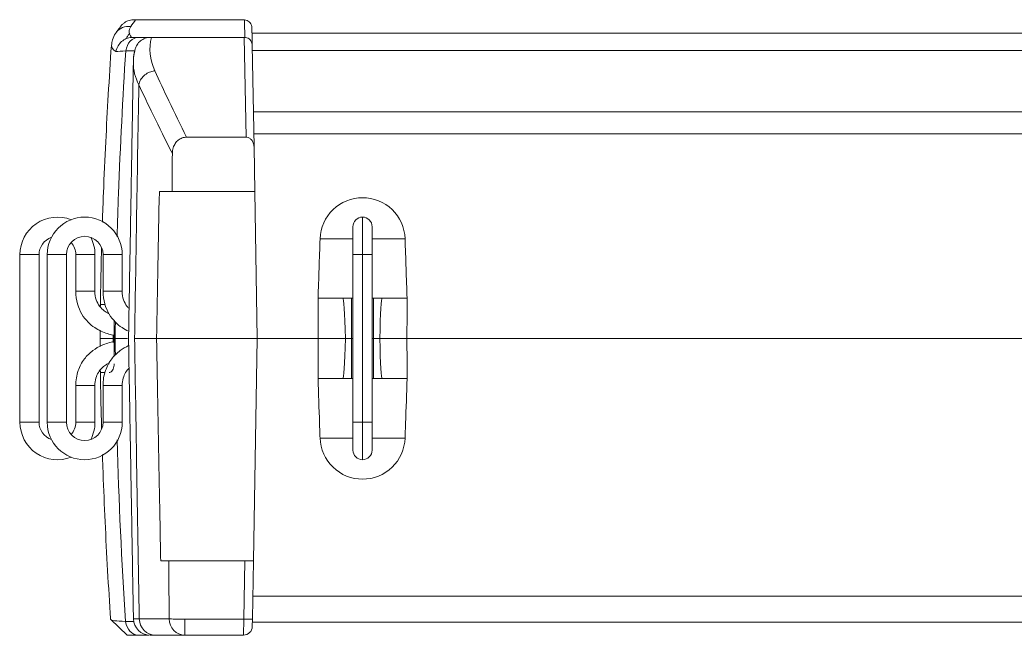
# Model space of a CAD drawing. Header units: millimetres. Extents: x -56 to 1013, y 0 to 900.
# Drawn here: x 360.8 to 474.8, y 655.4 to 725.9 of the extents above; entities that cross this region are included whole.
import ezdxf

# ---------------------------------------------------------------- set-up
doc = ezdxf.new("R2010")
doc.units = ezdxf.units.MM
doc.header["$MEASUREMENT"] = 0
doc.layers.add('1', color=7, linetype='CONTINUOUS')

msp = doc.modelspace()

# ---------------------------------------------------------------- linework, layer by layer
at = {"layer": '1', "color": 0, "linetype": 'Continuous', "lineweight": 18}
for p, q in [((386.47, 725.9), (374.04, 725.9)), ((610.8, 724.4), (387.38, 724.4)), ((375.87, 723.9), (386.5, 723.9)), ((387.4, 723.02), (387.61, 711.37)), ((387.42, 722.4), (610.76, 722.4)), ((379.88, 712.46), (386.7, 712.46)), ((387.7, 706.24), (387.61, 711.37)), ((376.76, 706.24), (378.23, 706.24)), ((378.23, 706.24), (387.7, 706.24)), ((387.99, 689.4), (387.7, 706.24)), ((398.95, 702.2), (398.95, 699)), ((401.15, 702.2), (401.15, 699)), ((360.78, 679.8), (360.78, 699)), ((362.98, 679.8), (362.98, 699)), ((363.91, 679.8), (363.91, 699)), ((366.11, 679.8), (366.11, 699)), ((367.18, 694.8), (367.18, 699)), ((369.38, 694.8), (369.38, 699)), ((370.31, 694.8), (370.31, 699)), ((372.51, 694.8), (372.51, 699)), ((398.95, 699), (398.95, 679.8)), ((401.15, 679.8), (401.15, 699)), ((369.38, 694.8), (367.18, 694.8)), ((372.51, 694.8), (370.31, 694.8)), ((398.95, 694), (394.95, 694)), ((398.8, 694), (398.8, 689.4)), ((405.15, 694), (401.15, 694)), ((401.3, 689.4), (401.3, 694)), ((370.01, 693.27), (370.53, 693.28)), ((371.46, 689.4), (369.96, 689.4)), ((371.46, 689.4), (369.96, 689.4)), ((371.46, 689.4), (371.46, 689.4)), ((371.46, 689.4), (371.46, 689.4)), ((373.92, 689.4), (376.45, 689.4)), ((373.92, 689.4), (376.45, 689.4)), ((387.99, 689.4), (376.45, 689.4)), ((387.99, 689.4), (376.45, 689.4)), ((387.99, 689.4), (387.54, 663.9)), ((394.96, 689.4), (387.99, 689.4)), ((387.99, 689.4), (394.96, 689.4)), ((394.96, 689.4), (398.08, 689.4)), ((394.96, 689.4), (398.08, 689.4)), ((398.8, 689.4), (398.08, 689.4)), ((398.08, 689.4), (398.8, 689.4)), ((398.95, 689.4), (398.8, 689.4)), ((398.8, 689.4), (398.8, 684.8)), ((398.95, 689.4), (398.8, 689.4)), ((401.3, 689.4), (401.15, 689.4)), ((401.3, 689.4), (401.15, 689.4)), ((402.02, 689.4), (401.3, 689.4)), ((401.3, 684.8), (401.3, 689.4)), ((401.3, 689.4), (402.02, 689.4)), ((402.02, 689.4), (405.14, 689.4)), ((402.02, 689.4), (405.14, 689.4)), ((593.04, 689.4), (405.14, 689.4)), ((405.14, 689.4), (593.04, 689.4)), ((394.95, 684.8), (398.95, 684.8)), ((401.15, 684.8), (405.15, 684.8)), ((369.38, 684), (367.18, 684)), ((367.18, 684), (367.18, 679.8)), ((369.38, 684), (369.38, 679.8)), ((370.31, 684), (370.31, 679.8)), ((372.51, 684), (370.31, 684)), ((372.51, 684), (372.51, 679.8)), ((398.95, 676.6), (398.95, 679.8)), ((401.15, 676.6), (401.15, 679.8)), ((376.92, 663.9), (377.84, 663.9)), ((379.64, 663.9), (386.54, 663.9)), ((387.54, 663.9), (386.54, 663.9)), ((387.43, 657.25), (387.54, 663.9)), ((373.08, 655.4), (371.19, 657.17)), ((387.41, 656.38), (387.43, 657.25)), ((610.76, 656.9), (387.42, 656.9)), ((373.08, 655.4), (374.34, 655.4)), ((375.69, 655.4), (376.29, 655.4)), ((376.29, 655.4), (379.68, 655.4)), ((379.68, 655.4), (386.41, 655.4))]:
    msp.add_line(p, q, dxfattribs=at)
at = {"layer": '1', "color": 0, "linetype": 'Continuous', "lineweight": 13}
for p, q in [((386.7, 712.46), (386.5, 723.9)), ((387.54, 715.36), (610.64, 715.36)), ((610.6, 712.84), (387.58, 712.84)), ((400.05, 699), (400.05, 703.3)), ((398.95, 700.83), (395.18, 700.83)), ((404.92, 700.83), (401.15, 700.83)), ((360.78, 699), (362.98, 699)), ((363.91, 699), (366.11, 699)), ((369.38, 699), (367.18, 699)), ((372.51, 699), (370.31, 699)), ((400.05, 699), (398.95, 699)), ((400.05, 699), (401.15, 699)), ((400.05, 699), (400.05, 679.8)), ((370.94, 686.5), (371.01, 686.5)), ((360.78, 679.8), (362.98, 679.8)), ((363.91, 679.8), (366.11, 679.8)), ((369.38, 679.8), (367.18, 679.8)), ((372.51, 679.8), (370.31, 679.8)), ((400.05, 679.8), (398.95, 679.8)), ((400.05, 679.8), (401.15, 679.8)), ((400.05, 679.8), (400.05, 675.5)), ((395.18, 677.97), (398.95, 677.97)), ((401.15, 677.97), (404.92, 677.97)), ((386.54, 663.9), (386.43, 657.24)), ((387.48, 659.88), (610.7, 659.88)), ((377.88, 657.27), (374.46, 657.27)), ((379.68, 655.4), (379.68, 657.24)), ((386.43, 657.24), (379.68, 657.24)), ((386.43, 657.24), (386.41, 655.4))]:
    msp.add_line(p, q, dxfattribs=at)
at = {"layer": '1', "color": 0, "linetype": 'Continuous', "lineweight": 18}
for centre, radius, start, end in [((365.08, 699), 4.3, 68.6559, 180), ((368.21, 699), 4.3, 0, 180), ((400.05, 702.2), 1.1, 90, 180), ((400.05, 702.2), 1.1, 0, 90), ((365.08, 699), 2.1, 109.0013, 180), ((368.21, 699), 2.1, 0, 180), ((365.08, 699), 2.1, 0, 41.8163), ((365.08, 699), 4.3, 0, 27.5006), ((400.05, 676.6), 1.1, 180, 270), ((400.05, 676.6), 1.1, 270, 0)]:
    msp.add_arc(centre, radius, start, end, dxfattribs=at)
at = {"layer": '1', "color": 0, "linetype": 'Continuous', "lineweight": 18, "extrusion": (0, 0, -1)}
for centre, radius, start, end in [((-365.08, 679.8), 4.3, 248.6559, 0), ((-365.08, 679.8), 2.1, 289.0013, 0), ((-368.21, 679.8), 4.3, 180, 0), ((-368.21, 679.8), 2.1, 180, 0), ((-365.08, 679.8), 2.1, 180, 221.8163), ((-365.08, 679.8), 4.3, 180, 207.5006), ((-386.41, 656.4), 1, 181, 270)]:
    msp.add_arc(centre, radius, start, end, dxfattribs=at)
at = {"layer": '1', "color": 0, "linetype": 'Continuous', "lineweight": 13}
for centre, major_axis, ratio, start_param, end_param in [((373.37, 723.36), (-1.55, 1.1), 0.922904, 5.226291, 6.284724), ((374.37, 722), (0, -1.9), 0.77894, 3.141593, 4.530151), ((379.68, 657.3), (1.9, 0.01), 0.034899, 3.467894, 4.712158), ((379.68, 657.3), (0, 1.9), 0.947284, 1.58825, 3.141593), ((386.43, 657.27), (1, -0.017), 0.034894, 4.712998, 6.283185), ((374.34, 657.3), (0, -1.9), 0.778725, 4.89314, 6.283185)]:
    msp.add_ellipse(centre, major_axis=major_axis, ratio=ratio, start_param=start_param, end_param=end_param, dxfattribs=at)
at = {"layer": '1', "color": 0, "linetype": 'Continuous', "lineweight": 18}
for centre, major_axis, ratio, start_param, end_param in [((587.48, -751.15), (4.73, 7450.2), 0.028767, 1.373334, 1.373928), ((400.05, 835.75), (0, 601.55), 0.008726, 1.808665, 1.816541), ((400.05, 835.75), (0, 601.55), 0.008726, 4.466644, 4.47452), ((400.05, 543.06), (0, 601.55), 0.008726, 1.325051, 1.332928), ((400.05, 543.06), (0, 601.55), 0.008726, 4.950258, 4.958134), ((375.69, 657.3), (0, 1.9), 1, 1.592708, 3.141578), ((376.29, 657.3), (0, -1.9), 0.961154, 4.729842, 6.283185)]:
    msp.add_ellipse(centre, major_axis=major_axis, ratio=ratio, start_param=start_param, end_param=end_param, dxfattribs=at)
at = {"layer": '1', "color": 0, "linetype": 'Continuous', "lineweight": 18, "extrusion": (0, 0, -1)}
for centre, major_axis, start_param, end_param in [((397.8, 579.41), (0, -114.59), 3.141593, 3.425894), ((402.3, 579.41), (0, 114.59), 5.998884, 6.283185), ((397.8, 799.39), (0, 114.59), 2.857292, 3.141593), ((402.3, 799.39), (0, -114.59), 0, 0.284301)]:
    msp.add_ellipse(centre, major_axis=major_axis, ratio=0.008727, start_param=start_param, end_param=end_param, dxfattribs=at)
at = {"layer": '1', "color": 0, "linetype": 'Continuous', "lineweight": 18}
for points, knots in [([(373.76, 725.9), (373.56, 725.9), (373.35, 725.87), (372.97, 725.73), (372.79, 725.62), (372.53, 725.41), (372.44, 725.31), (372.36, 725.21)], [0, 0, 0, 0, 0.376764, 0.376764, 0.753387, 0.753387, 1, 1, 1, 1]), ([(373.76, 725.9), (373.83, 725.9), (373.91, 725.9), (374, 725.9), (374.02, 725.9), (374.04, 725.9)], [0, 0, 0, 0, 0.768099, 0.768099, 1, 1, 1, 1]), ([(386.52, 725.9), (386.62, 725.89), (386.72, 725.87), (386.9, 725.8), (386.99, 725.74), (387.14, 725.61), (387.2, 725.53), (387.3, 725.35), (387.34, 725.26), (387.36, 725.11), (387.37, 725.07), (387.37, 725.02), (387.37, 725.02), (387.37, 725.02)], [0, 0, 0, 0, 0.222157, 0.222157, 0.444202, 0.444202, 0.667966, 0.667966, 0.895005, 0.895005, 0.992337, 0.992337, 1, 1, 1, 1]), ([(371.83, 724.46), (371.79, 724.42), (371.6, 724.18), (371.38, 723.67), (371.3, 723.2), (371.29, 722.98)], [0, 0, 0, 0, 0.099482, 0.598712, 1, 1, 1, 1]), ([(371.78, 722.27), (371.78, 722.27), (371.78, 722.28), (371.83, 722.51), (371.91, 722.73), (372.14, 723.11), (372.28, 723.28), (372.6, 723.56), (372.78, 723.68), (373.16, 723.84), (373.36, 723.89), (373.56, 723.9)], [0, 0, 0, 0, 0.006695, 0.006695, 0.270144, 0.270144, 0.514797, 0.514797, 0.757325, 0.757325, 1, 1, 1, 1]), ([(373.97, 722.51), (374.02, 722.7), (374.1, 722.88), (374.31, 723.22), (374.45, 723.38), (374.77, 723.63), (374.95, 723.73), (375.34, 723.87), (375.55, 723.9), (375.76, 723.9)], [0, 0, 0, 0, 0.244169, 0.244169, 0.49881, 0.49881, 0.749267, 0.749267, 1, 1, 1, 1]), ([(386.5, 723.9), (386.5, 723.9), (386.5, 723.9), (386.6, 723.9), (386.7, 723.89), (386.89, 723.82), (386.97, 723.77), (387.13, 723.66), (387.2, 723.58), (387.31, 723.42), (387.35, 723.32), (387.39, 723.16), (387.4, 723.09), (387.4, 723.02), (387.4, 723.02), (387.4, 723.02)], [0, 0, 0, 0, 0.000711, 0.000711, 0.209168, 0.209168, 0.417425, 0.417425, 0.628792, 0.628792, 0.846934, 0.846934, 0.993963, 0.993963, 1, 1, 1, 1]), ([(371.26, 722.97), (371.13, 721.09), (370.91, 717.42), (370.6, 711.79), (370.38, 706.91), (370.27, 703.83), (370.23, 702.71)], [0, 0, 0, 0, 0.280372, 0.547525, 0.835313, 1, 1, 1, 1]), ([(374.41, 718.48), (374.44, 718.66), (374.51, 718.85), (374.71, 719.19), (374.84, 719.35), (375.14, 719.64), (375.32, 719.76), (375.68, 719.94), (375.86, 720), (376.1, 720.05), (376.17, 720.06), (376.24, 720.07)], [0, 0, 0, 0, 0.238728, 0.238728, 0.477457, 0.477457, 0.716185, 0.716185, 0.922713, 0.922713, 1, 1, 1, 1]), ([(373.92, 689.4), (374, 693.83), (374.07, 698.25), (374.23, 707.94), (374.32, 713.21), (374.41, 718.47)], [0, 0, 0, 0, 0.456684, 0.456684, 1, 1, 1, 1]), ([(374.41, 718.48), (374.41, 718.48), (374.41, 718.47), (374.41, 718.47), (374.41, 718.47), (374.41, 718.47)], [0, 0, 0, 0, 0.645476, 0.645476, 1, 1, 1, 1]), ([(379.88, 712.46), (379.71, 712.46), (379.54, 712.43), (379.21, 712.32), (379.06, 712.23), (378.79, 712.02), (378.68, 711.89), (378.49, 711.6), (378.41, 711.43), (378.29, 711.04), (378.25, 710.81), (378.25, 710.58)], [0, 0, 0, 0, 0.186259, 0.186259, 0.373032, 0.373032, 0.554883, 0.554883, 0.751411, 0.751411, 1, 1, 1, 1]), ([(387.61, 711.37), (387.6, 711.52), (387.57, 711.68), (387.48, 711.93), (387.41, 712.05), (387.27, 712.22), (387.19, 712.29), (387.01, 712.4), (386.91, 712.44), (386.77, 712.46), (386.74, 712.46), (386.7, 712.46)], [0, 0, 0, 0, 0.293781, 0.293781, 0.53451, 0.53451, 0.731258, 0.731258, 0.930009, 0.930009, 1, 1, 1, 1]), ([(404.92, 700.83), (404.88, 702.09), (404.33, 703.3), (402.54, 705.03), (401.29, 705.53), (398.81, 705.53), (397.57, 705.03), (395.77, 703.3), (395.22, 702.08), (395.18, 700.83)], [0, 0, 0, 0, 0.25, 0.25, 0.5, 0.5, 0.75, 0.75, 1, 1, 1, 1]), ([(370.14, 699.81), (370.1, 698.13), (370.04, 695.89), (370.01, 693.65), (370, 693.1)], [0, 0, 0, 0, 0.751818, 1, 1, 1, 1]), ([(367.18, 694.8), (367.18, 694.3), (367.3, 693.39), (367.82, 692.18), (368.53, 691.27), (369.5, 690.49), (370.51, 690.02), (371.24, 689.83), (371.46, 689.78)], [0, 0, 0, 0, 0.205428, 0.385695, 0.543993, 0.683121, 0.906849, 1, 1, 1, 1]), ([(370.93, 692.27), (370.76, 692.35), (370.39, 692.58), (369.87, 693.08), (369.46, 693.86), (369.37, 694.45), (369.38, 694.8)], [0, 0, 0, 0, 0.177979, 0.417461, 0.677446, 1, 1, 1, 1]), ([(370.31, 694.8), (370.31, 694.3), (370.43, 693.39), (370.95, 692.18), (371.66, 691.27), (372.43, 690.65), (372.97, 690.35), (373.22, 690.23)], [0, 0, 0, 0, 0.257076, 0.482663, 0.680759, 0.854866, 1, 1, 1, 1]), ([(373.27, 692.83), (373.19, 692.91), (372.94, 693.2), (372.59, 693.86), (372.5, 694.45), (372.51, 694.8)], [0, 0, 0, 0, 0.15697, 0.533211, 1, 1, 1, 1]), ([(369.99, 693.1), (369.99, 693.11), (369.99, 693.11), (369.99, 693.18), (370, 693.22), (370.01, 693.26), (370.01, 693.27), (370.01, 693.27)], [0, 0, 0, 0, 0.05695, 0.05695, 0.625925, 0.625925, 1, 1, 1, 1]), ([(371.58, 689.04), (371.11, 688.96), (370.24, 688.7), (369.07, 688.02), (368.08, 687.06), (367.35, 685.67), (367.18, 684.6), (367.18, 684)], [0, 0, 0, 0, 0.199546, 0.36639, 0.552551, 0.762328, 1, 1, 1, 1]), ([(373.92, 689.4), (374, 684.98), (374.07, 680.55), (374.24, 670.24), (374.34, 664.35), (374.45, 658.06), (374.45, 657.66), (374.46, 657.27)], [0, 0, 0, 0, 0.413174, 0.413174, 0.963056, 0.963056, 1, 1, 1, 1]), ([(376.92, 663.9), (376.87, 666.49), (376.82, 669.07), (376.77, 671.96), (376.76, 672.26), (376.65, 678.18), (376.55, 683.79), (376.45, 689.4)], [0, 0, 0, 0, 0.303941, 0.303941, 0.339851, 0.339851, 1, 1, 1, 1]), ([(373.24, 688.58), (372.9, 688.42), (372.18, 688), (371.21, 687.06), (370.48, 685.67), (370.31, 684.6), (370.31, 684)], [0, 0, 0, 0, 0.19597, 0.432202, 0.698402, 1, 1, 1, 1]), ([(369.38, 684), (369.37, 684.3), (369.44, 684.81), (369.73, 685.5), (370.13, 685.99), (370.53, 686.31), (370.81, 686.47), (370.92, 686.53)], [0, 0, 0, 0, 0.277849, 0.499759, 0.696027, 0.877625, 1, 1, 1, 1]), ([(370.02, 685.5), (370.01, 685.5), (370, 685.52), (370, 685.58), (369.99, 685.62), (369.99, 685.67)], [0, 0, 0, 0, 0.578275, 0.578275, 1, 1, 1, 1]), ([(370, 685.68), (370, 685.5), (370.03, 683.61), (370.08, 681.39), (370.13, 679.33), (370.14, 679)], [0, 0, 0, 0, 0.077653, 0.849373, 1, 1, 1, 1]), ([(371.59, 686.5), (371.59, 686.39), (371.58, 686.28), (371.53, 686.07), (371.5, 685.98), (371.42, 685.8), (371.37, 685.73), (371.27, 685.6), (371.21, 685.56), (371.11, 685.51), (371.06, 685.5), (371.02, 685.5)], [0, 0, 0, 0, 0.209127, 0.209127, 0.418031, 0.418031, 0.630372, 0.630372, 0.847724, 0.847724, 1, 1, 1, 1]), ([(372.51, 684), (372.51, 684.3), (372.57, 684.81), (372.86, 685.5), (373.14, 685.84), (373.29, 685.99), (373.29, 685.99)], [0, 0, 0, 0, 0.397379, 0.714754, 0.995455, 1, 1, 1, 1]), ([(394.95, 684.8), (395.01, 683.09), (395.06, 681.38), (395.14, 679.1), (395.16, 678.54), (395.18, 677.97)], [0, 0, 0, 0, 0.752467, 0.752467, 1, 1, 1, 1]), ([(404.92, 677.97), (404.94, 678.54), (404.96, 679.1), (405.04, 681.38), (405.1, 683.09), (405.15, 684.8)], [0, 0, 0, 0, 0.247533, 0.247533, 1, 1, 1, 1]), ([(395.18, 677.97), (395.22, 676.71), (395.77, 675.5), (397.56, 673.77), (398.81, 673.27), (401.3, 673.27), (402.54, 673.77), (404.34, 675.51), (404.88, 676.71), (404.92, 677.97)], [0, 0, 0, 0, 0.25, 0.25, 0.5, 0.5, 0.75, 0.75, 1, 1, 1, 1]), ([(370.23, 676.09), (370.25, 675.63), (370.33, 673.29), (370.5, 669.07), (370.79, 663.49), (371.02, 659.52), (371.16, 657.42), (371.17, 657.17)], [0, 0, 0, 0, 0.073787, 0.36763, 0.663981, 0.959925, 1, 1, 1, 1]), ([(379.64, 663.9), (379.43, 663.9), (379.21, 663.9), (378.81, 663.9), (378.62, 663.9), (378.29, 663.9), (378.14, 663.9), (377.95, 663.9), (377.89, 663.9), (377.84, 663.9)], [0, 0, 0, 0, 0.271377, 0.271377, 0.542751, 0.542751, 0.814162, 0.814162, 1, 1, 1, 1])]:
    msp.add_open_spline(points, degree=3, knots=knots, dxfattribs=at)
at = {"layer": '1', "color": 0, "linetype": 'Continuous', "lineweight": 13}
for points in [[(374.04, 725.9), (373.86, 725.65), (373.67, 725.4), (373.49, 725.15)], [(386.56, 723.9), (386.54, 724.57), (386.53, 725.23), (386.52, 725.9)], [(373.49, 725.15), (373.21, 724.75), (373.23, 724.33), (373.56, 723.9)], [(375.87, 723.9), (375.52, 722.65), (375.65, 721.35), (376.24, 720.07)], [(371.78, 722.27), (371.44, 722.51), (371.27, 722.74), (371.27, 722.97)], [(372.91, 722.35), (372.44, 722.32), (372.06, 722.3), (371.78, 722.27)], [(373.95, 722.34), (373.61, 722.34), (373.26, 722.35), (372.91, 722.35)], [(374.41, 718.47), (373.98, 719.31), (373.76, 720.16), (373.78, 721)], [(371.72, 691.26), (371.71, 690.64), (371.71, 690.02), (371.7, 689.4)], [(371.72, 687.48), (371.71, 688.12), (371.71, 688.76), (371.7, 689.4)], [(372.88, 656.96), (372.44, 663.82), (372.12, 670.78), (371.92, 677.77)], [(372.88, 656.96), (371.8, 657.01), (371.21, 657.09), (371.19, 657.17)], [(374.46, 657.27), (374.01, 657.27), (373.79, 657.27), (373.79, 657.27)], [(373.86, 656.96), (373.53, 656.96), (373.21, 656.96), (372.88, 656.96)]]:
    msp.add_open_spline(points, degree=3, dxfattribs=at)
at = {"layer": '1', "color": 0, "linetype": 'Continuous', "lineweight": 18}
for points, degree in [([(386.52, 725.9), (386.5, 725.9), (386.49, 725.9), (386.47, 725.9)], 3), ([(372.37, 725.19), (372.07, 724.83), (371.82, 724.47)], 2), ([(373.39, 724.4), (373.32, 724.32), (373.2, 724.14), (373.07, 723.97), (373.01, 723.88)], 3), ([(387.37, 725.02), (387.38, 724.35), (387.39, 723.68), (387.4, 723.02)], 3), ([(373.56, 723.9), (373.59, 723.9), (373.63, 723.9), (373.66, 723.9)], 3), ([(373.66, 723.9), (373.85, 723.9), (374.09, 723.9), (374.37, 723.9)], 3), ([(374.37, 723.9), (374.83, 723.9), (375.28, 723.9), (375.74, 723.9)], 3), ([(375.76, 723.9), (375.79, 723.9), (375.83, 723.9), (375.87, 723.9)], 3), ([(374, 722.5), (373.75, 721.76), (373.79, 721)], 2), ([(373.78, 720.94), (373.23, 689.4)], 1), ([(376.76, 706.24), (376.65, 700.62), (376.55, 695.01), (376.45, 689.4)], 3), ([(395.18, 700.83), (395.1, 698.55), (395.03, 696.28), (394.95, 694)], 3), ([(405.15, 694), (405.08, 696.28), (405, 698.55), (404.92, 700.83)], 3), ([(370.01, 693.27), (370.06, 693.27), (370.2, 693.27), (370.43, 693.28)], 3), ([(371.6, 689.4), (371.59, 690.08), (371.59, 690.76), (371.59, 691.43)], 3), ([(369.96, 689.4), (369.96, 689.72), (369.96, 690.03), (369.97, 690.35)], 3), ([(369.96, 689.4), (369.96, 689.1), (369.96, 688.79), (369.97, 688.49)], 3), ([(371.46, 689.4), (371.46, 689.54), (371.46, 689.67), (371.46, 689.81)], 3), ([(371.46, 689.81), (371.46, 689.67), (371.46, 689.54), (371.46, 689.4)], 3), ([(371.46, 689.4), (371.46, 689.25), (371.46, 689.1), (371.46, 688.95)], 3), ([(371.46, 689.4), (371.46, 689.25), (371.46, 689.1), (371.46, 688.95)], 3), ([(371.6, 689.4), (371.59, 688.72), (371.59, 688.03), (371.59, 687.34)], 3), ([(373.12, 689.4), (372.65, 689.4), (372.17, 689.4), (371.7, 689.4)], 3), ([(373.12, 689.4), (372.65, 689.4), (372.17, 689.4), (371.7, 689.4)], 3), ([(373.23, 689.4), (373.79, 657.27)], 1), ([(370.02, 685.5), (370.07, 685.5), (370.23, 685.5), (370.5, 685.5)], 3), ([(374.34, 655.4), (374.75, 655.4), (375.16, 655.4), (375.57, 655.4)], 3)]:
    msp.add_open_spline(points, degree=degree, dxfattribs=at)
at = {"layer": '1', "color": 0, "linetype": 'Continuous', "lineweight": 13}
for points, knots in [([(372.91, 722.35), (372.56, 716.94), (372.29, 711.49), (372.02, 704.34), (371.97, 702.68), (371.92, 701.03)], [0, 0, 0, 0, 0.769508, 0.769508, 1, 1, 1, 1]), ([(376.24, 720.07), (376.76, 718.94), (377.3, 717.78), (378.51, 715.25), (379.18, 713.87), (379.88, 712.46)], [0, 0, 0, 0, 0.462424, 0.462424, 1, 1, 1, 1]), ([(378.25, 710.58), (377.49, 712.09), (376.75, 713.58), (375.48, 716.2), (374.94, 717.35), (374.41, 718.48)], [0, 0, 0, 0, 0.556069, 0.556069, 1, 1, 1, 1]), ([(377.84, 663.9), (377.85, 662.64), (377.86, 661.37), (377.87, 659.16), (377.88, 658.21), (377.88, 657.27)], [0, 0, 0, 0, 0.572514, 0.572514, 1, 1, 1, 1])]:
    msp.add_open_spline(points, degree=3, knots=knots, dxfattribs=at)

doc.saveas('drawing.dxf')
